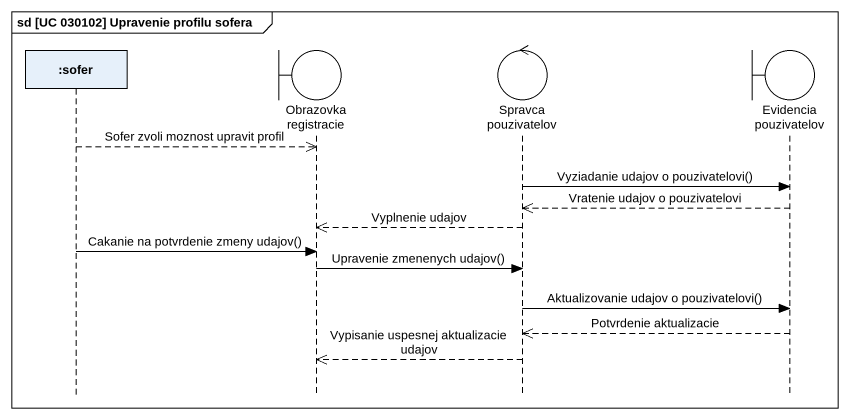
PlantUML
@startuml
mainframe sd [UC 030102] Upravenie profilu sofera
hide footbox
participant ":sofer" as sofer
boundary "Obrazovka registracie" as Obrazovka_registracie
control "Spravca pouzivatelov" as Spravca_pouzivatelov
boundary "Evidencia pouzivatelov" as Evidencia_pouzivatelov

sofer -->> Obrazovka_registracie : Sofer zvoli moznost upravit profil
Spravca_pouzivatelov -> Evidencia_pouzivatelov : Vyziadanie udajov o pouzivatelovi()
Evidencia_pouzivatelov -->> Spravca_pouzivatelov : Vratenie udajov o pouzivatelovi
Spravca_pouzivatelov -->> Obrazovka_registracie : Vyplnenie udajov
sofer -> Obrazovka_registracie : Cakanie na potvrdenie zmeny udajov()
Obrazovka_registracie -> Spravca_pouzivatelov : Upravenie zmenenych udajov()
Spravca_pouzivatelov -> Evidencia_pouzivatelov : Aktualizovanie udajov o pouzivatelovi()
Evidencia_pouzivatelov -->> Spravca_pouzivatelov : Potvrdenie aktualizacie
Spravca_pouzivatelov -->> Obrazovka_registracie : Vypisanie uspesnej aktualizacie udajov
@enduml
